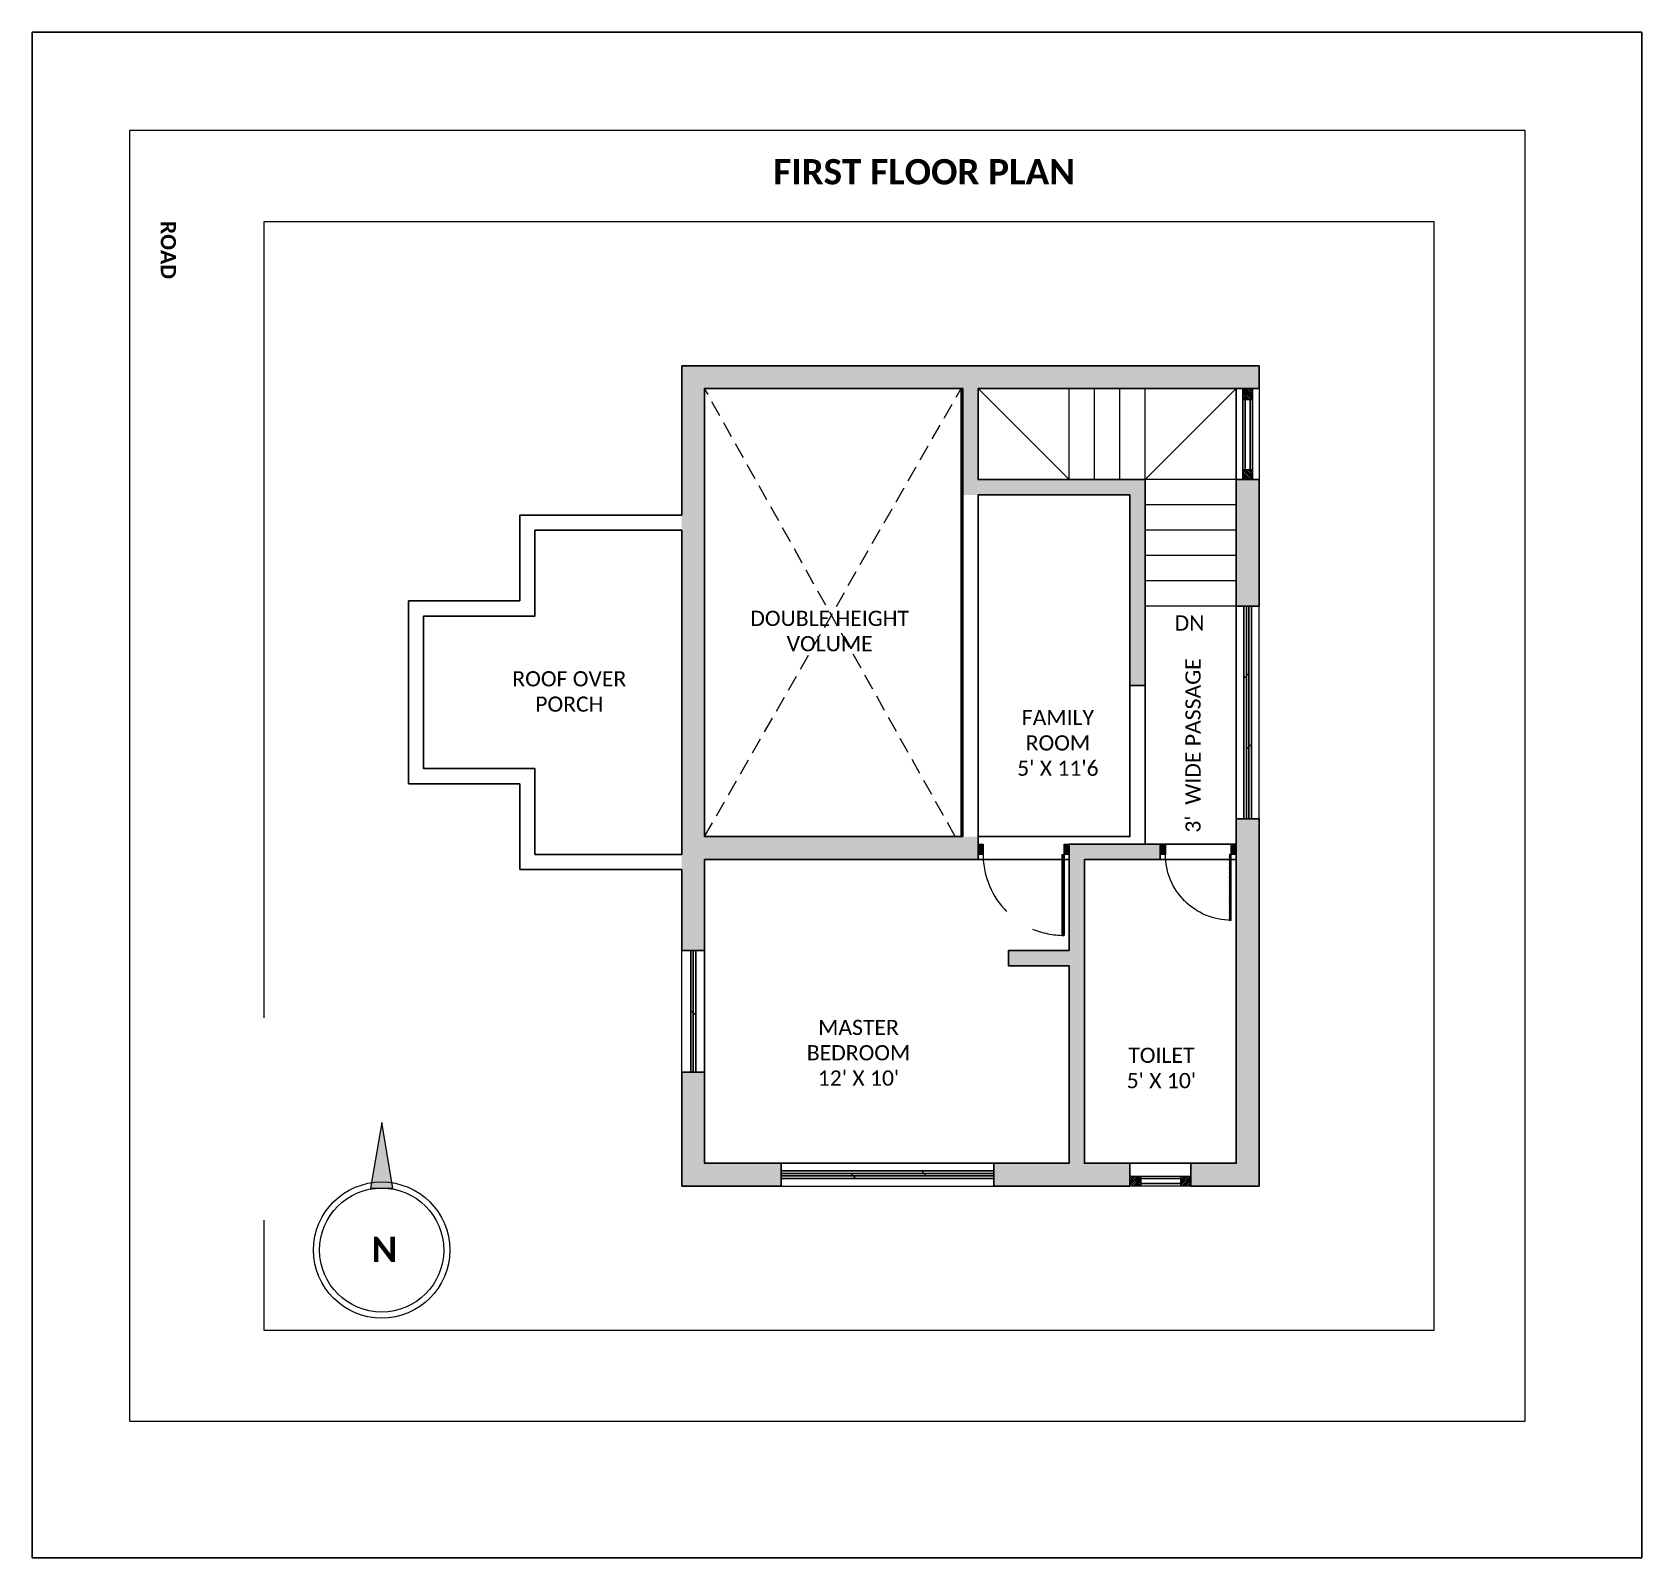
# Model space of a CAD drawing. Header units: inches. Extents: x 157 to 793, y 185 to 787.
import ezdxf

# ---------------------------------------------------------------- set-up
doc = ezdxf.new("R2010")
doc.units = ezdxf.units.IN
doc.linetypes.add('HIDDEN', pattern=[9.525, 6.35, -3.175])
doc.linetypes.add('HIDDEN2', pattern=[0.1875, 0.125, -0.0625])
for name, color, linetype, lineweight in [('A-wall_Partheight', 2, 'Continuous', 20), ('A-window frame', 252, 'Continuous', 25), ('A_Door_flush and sliding door', 38, 'Continuous', 20), ('A_Glaze_window and louvers', 141, 'Continuous', 30), ('A_text', 7, 'Continuous', 25), ('DIM PLAN', 8, 'Continuous', 18), ('H_Hatch', 8, 'Continuous', 9), ('L_vegetation_shrubs and groundcover', 3, 'Continuous', 13)]:
    doc.layers.add(name, color=color, linetype=linetype, lineweight=lineweight)
for name, color, linetype in [('A_hatch wall', 253, 'Continuous'), ('PP-OUTER', 2, 'Continuous'), ('PP-ROOM1', 3, 'Continuous'), ('PP-ROOM2', 3, 'Continuous'), ('PP-ROOM3', 3, 'Continuous'), ('PP-ROOM4', 3, 'Continuous'), ('PP-ROOM5', 3, 'Continuous'), ('PP-TOILET', 3, 'Continuous'), ('PP-Wall', 253, 'Continuous')]:
    doc.layers.add(name, color=color, linetype=linetype)
doc.styles.get("Standard").update_dxf_attribs({"font": 'arial.ttf'})

# ---------------------------------------------------------------- blocks, each defined once
blk = doc.blocks.new('A$C41C6701B')
at = {"layer": 'A-wall_Partheight', "linetype": 'Continuous'}
blk.add_lwpolyline([(9, 84), (9, 0), (0, 0), (0, 84)], close=True, dxfattribs=at)
at = {"layer": 'A-window frame', "linetype": 'Continuous'}
for p, q in [((3, 0), (3, 84)), ((4, 0), (4, 84)), ((5, 0), (5, 84)), ((6, 0), (6, 84))]:
    blk.add_line(p, q, dxfattribs=at)
at = {"layer": 'A_Glaze_window and louvers', "ltscale": 10}
for points in [[(5, 84), (6, 84), (6, 56), (5, 56)], [(5, 57), (4, 57), (4, 28), (5, 28)], [(4, 29), (3, 29), (3, 0), (4, 0)]]:
    blk.add_lwpolyline(points, close=True, dxfattribs=at)
blk = doc.blocks.new('A$C4C475DD6')
at = {"layer": 'A-wall_Partheight', "linetype": 'Continuous'}
blk.add_lwpolyline([(0, 9), (48, 9), (48, 0), (0, 0)], close=True, dxfattribs=at)
at = {"layer": 'A-window frame', "ltscale": 10}
for p, q in [((48, 5.5), (0, 5.5)), ((48, 4.5), (0, 4.5)), ((48, 3.5), (0, 3.5))]:
    blk.add_line(p, q, dxfattribs=at)
at = {"layer": 'A_Glaze_window and louvers', "ltscale": 10}
for points in [[(0, 5.5), (24, 5.5), (24, 4.5), (0, 4.5)], [(23, 4.5), (48, 4.5), (48, 3.5), (23, 3.5)]]:
    blk.add_lwpolyline(points, close=True, dxfattribs=at)
blk = doc.blocks.new('A$C341425F2')
at = {"layer": 'H_Hatch', "linetype": 'Continuous', "lineweight": 0, "ltscale": 0.13}
h = blk.add_hatch(dxfattribs=at)
h.set_pattern_fill('ANSI31', color=256, scale=3.913043, angle=180, style=0)
h.set_pattern_definition([(225, (7117.44803, 20506.42627), (0.345867447, -0.345867447), [])])
h.paths.add_polyline_path([(0, 2.53), (0, 6.46), (3.91, 6.46), (3.91, 2.53)])
h = blk.add_hatch(dxfattribs=at)
h.set_pattern_fill('ANSI31', color=256, scale=3.913043, angle=180, style=0)
h.set_pattern_definition([(225, (7120.50406, 20506.42675), (0.345867447, -0.345867447), [])])
h.paths.add_polyline_path([(31.67, 2.54), (31.67, 6.46), (36, 6.46), (36, 2.54)])
at = {"layer": 'A-wall_Partheight', "linetype": 'Continuous'}
blk.add_lwpolyline([(0, 9), (36, 9), (36, 0), (0, 0)], close=True, dxfattribs=at)
at = {"layer": 'A-window frame', "linetype": 'Continuous', "lineweight": 30}
for points in [[(3.91, 2.53), (0, 2.53), (0, 6.46), (3.91, 6.46)], [(36, 2.54), (31.67, 2.54), (31.67, 6.46), (36, 6.46)]]:
    blk.add_lwpolyline(points, close=True, dxfattribs=at)
at = {"layer": 'A-window frame', "linetype": 'Continuous'}
blk.add_lwpolyline([(3.91, 2.53), (31.67, 2.53), (31.67, 6.45), (3.91, 6.46)], close=True, dxfattribs=at)
at = {"layer": 'A_Glaze_window and louvers', "linetype": 'Continuous', "ltscale": 0.13}
blk.add_lwpolyline([(3.91, 3.51), (31.67, 3.51), (31.67, 5.48), (3.91, 5.47)], close=True, dxfattribs=at)
blk = doc.blocks.new('A$C48944FFE')
at = {"layer": 'H_Hatch', "linetype": 'Continuous', "lineweight": 0, "ltscale": 0.13}
h = blk.add_hatch(dxfattribs=at)
h.set_pattern_fill('ANSI31', color=256, scale=100, angle=90, style=0)
h.set_pattern_definition([(45, (-20503.71083, -7094.74785), (0.345930612, -0.345930612), [])])
h.paths.add_polyline_path([(0, 20.09), (0.01, 24), (3.93, 24), (3.93, 20.09)])
h = blk.add_hatch(dxfattribs=at)
h.set_pattern_fill('ANSI31', color=256, scale=100, angle=90, style=0)
h.set_pattern_definition([(45, (-20503.71083, -7085.79786), (0.345930612, -0.345930612), [])])
h.paths.add_polyline_path([(0, 4.33), (0.01, 0), (3.93, 0), (3.93, 4.33)])
at = {"layer": 'A-wall_Partheight', "linetype": 'Continuous'}
blk.add_lwpolyline([(3.94, 24), (0.01, 24), (0.01, 0), (3.94, 0)], close=True, dxfattribs=at)
at = {"layer": 'A-wall_Partheight'}
for points in [[(0.01, 24), (0.01, 0), (9.01, 0), (9.01, 24)], [(0.01, 20.09), (0.01, 4.33), (3.92, 4.33), (3.92, 20.09)]]:
    blk.add_lwpolyline(points, close=True, dxfattribs=at)
at = {"layer": 'A-window frame', "linetype": 'Continuous', "lineweight": 20, "ltscale": 0.13}
blk.add_lwpolyline([(3.93, 20.09), (3.93, 24), (0.01, 24), (0, 20.09)], close=True, dxfattribs=at)
at = {"layer": 'A-window frame', "linetype": 'Continuous', "lineweight": 18, "ltscale": 0.13}
blk.add_lwpolyline([(3.93, 0), (3.93, 4.33), (0, 4.33), (0.01, 0)], close=True, dxfattribs=at)
at = {"layer": 'A-window frame', "linetype": 'Continuous', "lineweight": 18}
blk.add_lwpolyline([(3.92, 4.33), (0, 4.33), (0.01, 0), (3.93, 0)], close=True, dxfattribs=at)
at = {"layer": 'A_Glaze_window and louvers', "linetype": 'Continuous', "ltscale": 0.13}
blk.add_lwpolyline([(2.95, 4.33), (2.95, 20.09), (0.98, 20.09), (0.98, 4.33)], close=True, dxfattribs=at)
blk = doc.blocks.new('door900')
at = {"layer": 'H_Hatch', "linetype": 'Continuous'}
h = blk.add_hatch(dxfattribs=at)
h.set_pattern_fill('ANSI31', color=256)
h.paths.add_polyline_path([(-50, 0), (-68, 0), (-68, -800, 0.005626), (-50, -800)])
h.paths.add_polyline_path([(0, 100), (-50, 100), (-50, 0), (0, 0)])
h.paths.add_polyline_path([(-850, 100), (-900, 100), (-900, 0), (-850, 0)])
at = {"layer": 'A_Door_flush and sliding door', "linetype": 'Continuous'}
for points in [[(-900, 0), (-900, 100), (-850, 100), (-850, 0), (-900, 0)], [(-50, 0), (-50, 100), (0, 100), (0, 0), (-50, 0)]]:
    blk.add_lwpolyline(points, dxfattribs=at)
blk.add_lwpolyline([(-68, 0), (-50, 0), (-50, -800), (-68, -800)], close=True, dxfattribs=at)
at = {"layer": 'H_Hatch', "linetype": 'HIDDEN2', "ltscale": 5000}
blk.add_arc((-50, 0), 800, 180, 270, dxfattribs=at)
blk = doc.blocks.new('A$C46094C49')
at = {"layer": 'H_Hatch', "linetype": 'Continuous'}
h = blk.add_hatch(dxfattribs=at)
h.set_pattern_fill('ANSI31', color=256, scale=0.05)
h.paths.add_polyline_path([(28, 0), (30, 0), (30, 4), (28, 4)])
h.paths.add_polyline_path([(28, 30, 0.006924), (27.28, 29.99), (27.28, 4), (28, 4)])
h.paths.add_polyline_path([(2, 4), (0, 4), (0, 0), (2, 0)])
at = {"layer": 'A_Door_flush and sliding door', "linetype": 'Continuous'}
blk.add_lwpolyline([(28, 30), (28, 4), (27.28, 4), (27.28, 30)], close=True, dxfattribs=at)
for points in [[(0, 4), (0, 0), (2, 0), (2, 4), (0, 4)], [(28, 4), (28, 0), (30, 0), (30, 4), (28, 4)]]:
    blk.add_lwpolyline(points, dxfattribs=at)
at = {"layer": 'H_Hatch', "linetype": 'HIDDEN2', "ltscale": 500}
blk.add_arc((28, 4), 26, 90, 180, dxfattribs=at)

msp = doc.modelspace()

# ---------------------------------------------------------------- hatches: boundary and pattern name
at = {"layer": 'A-wall_Partheight'}
h = msp.add_hatch(color=256, dxfattribs=at)
h.dxf.hatch_style = 1
h.paths.add_polyline_path([(290.58, 330.79), (299.49, 330.79), (296.57, 347.97, 0.027706), (293.59, 347.97)])
h.paths.add_polyline_path([(293.59, 347.97, -0.027706), (296.57, 347.97), (295.1, 356.61)])
at = {"layer": 'A_hatch wall'}
h = msp.add_hatch(color=250, dxfattribs=at)
h.dxf.hatch_style = 1
h.paths.add_polyline_path([(413.59, 424.57), (422.59, 424.57), (422.59, 460.57), (466.24, 460.57, -0.000934), (467.59, 460.57, -0.000934), (468.94, 460.57), (530.59, 460.57), (530.59, 469.57), (422.59, 469.57), (422.59, 646.57), (524.59, 646.57), (524.59, 604.57), (590.59, 604.57), (590.59, 529.25), (596.59, 529.25), (596.59, 610.57), (530.59, 610.57), (530.59, 646.57), (641.59, 646.57), (641.59, 655.57), (413.59, 655.57)])
h.paths.add_polyline_path([(632.59, 610.57), (632.59, 560.57), (641.59, 560.57), (641.59, 610.57)])
h.paths.add_polyline_path([(632.59, 476.57), (632.59, 340.57), (614.59, 340.57), (614.59, 331.57), (641.59, 331.57), (641.59, 476.57)])
h.paths.add_polyline_path([(566.59, 466.57), (566.59, 424.57), (542.59, 424.57), (542.59, 418.57), (566.59, 418.57), (566.59, 340.57), (542.59, 340.57), (536.77, 340.57), (536.77, 331.57), (590.58, 331.57), (590.59, 340.57), (572.59, 340.57), (572.59, 460.57), (602.59, 460.57), (602.59, 466.57)])
h.paths.add_polyline_path([(422.59, 376.57), (413.59, 376.57), (413.59, 331.57), (452.77, 331.57), (452.77, 340.57), (422.59, 340.57)])
h.paths.add_polyline_path([(277.39, 287.09), (292.76, 287.09), (292.76, 311.32), (277.39, 311.32)], flags=9)
h.paths.add_polyline_path([(203.8, 714.63), (203.8, 688.23), (218.34, 688.23), (218.34, 714.63)], flags=9)
h.paths.add_polyline_path([(344.69, 514.76), (393.19, 514.76), (393.19, 539.36), (344.69, 539.36)], flags=9)
h.paths.add_polyline_path([(606.68, 546.94), (621.59, 546.94), (621.59, 561.48), (606.68, 561.48)], flags=25)
h.paths.add_polyline_path([(544.35, 489.58), (579.86, 489.58), (579.86, 524.23), (544.35, 524.23)], flags=25)
h.paths.add_polyline_path([(587.74, 366.21), (618.46, 366.21), (618.46, 390.81), (587.74, 390.81)], flags=9)
h.paths.add_polyline_path([(461.23, 367.2), (505.53, 367.2), (505.53, 401.85), (461.23, 401.85)], flags=9)
h.paths.add_polyline_path([(438.45, 538.77), (504.8, 538.77), (504.8, 563.37), (438.45, 563.37)], flags=25)
h.paths.add_polyline_path([(622.53, 469.28), (622.53, 541.87), (607.99, 541.87), (607.99, 469.28)], flags=25)

# ---------------------------------------------------------------- linework, layer by layer
at = {"layer": 'A-wall_Partheight', "ltscale": 10}
for p, q in [((566.59, 610.57), (530.59, 646.57)), ((566.59, 610.57), (566.59, 646.57)), ((576.59, 610.57), (576.59, 646.57)), ((586.59, 610.57), (586.59, 646.57)), ((596.59, 610.57), (596.59, 646.57)), ((596.59, 610.57), (632.59, 646.57)), ((632.59, 610.57), (596.59, 610.57)), ((632.59, 600.57), (596.59, 600.57)), ((632.59, 590.57), (596.59, 590.57)), ((632.59, 580.57), (596.59, 580.57)), ((632.59, 570.57), (596.59, 570.57)), ((632.59, 560.57), (596.59, 560.57))]:
    msp.add_line(p, q, dxfattribs=at)
at = {"layer": 'A-wall_Partheight'}
for p, q in [((295.1, 356.61), (290.58, 330.79)), ((299.49, 330.79), (295.1, 356.61)), ((290.58, 330.79), (299.49, 330.79))]:
    msp.add_line(p, q, dxfattribs=at)
at = {"layer": 'A-wall_Partheight', "ltscale": 10}
msp.add_lwpolyline([(614.59, 610.57, 0, 3, 0), (614.59, 605.45, 0, 0, 0), (614.59, 560.57, 0, 0, 0)], format="xyseb", dxfattribs=at)
at = {"layer": 'A-wall_Partheight'}
for radius in [26.9, 24.5]:
    msp.add_circle((295.04, 306.29), radius, dxfattribs=at)
at = {"layer": 'DIM PLAN'}
msp.add_lwpolyline([(248.59, 398.07), (248.59, 712.57), (710.59, 712.57), (710.59, 274.57), (248.59, 274.57), (248.59, 318.07)], dxfattribs=at)
at = {"layer": 'H_Hatch', "linetype": 'HIDDEN'}
for p, q in [((422.59, 469.57), (523.88, 646.57)), ((521.59, 469.57), (422.59, 646.57))]:
    msp.add_line(p, q, dxfattribs=at)
at = {"layer": 'L_vegetation_shrubs and groundcover', "ltscale": 10}
msp.add_lwpolyline([(195.59, 748.57), (746.59, 748.57), (746.59, 238.57), (195.59, 238.57)], close=True, dxfattribs=at)
at = {"layer": 'PP-OUTER'}
msp.add_lwpolyline([(156.99, 787.3), (792.78, 787.3), (792.78, 184.74), (156.99, 184.74)], close=True, dxfattribs=at)
at = {"layer": 'PP-ROOM1'}
msp.add_lwpolyline([(413.59, 590.57), (355.59, 590.57), (355.59, 556.69), (311.59, 556.69), (311.59, 496.46), (355.59, 496.46), (355.59, 462.57), (413.59, 462.57)], close=True, dxfattribs=at)
at = {"layer": 'PP-ROOM2'}
msp.add_lwpolyline([(523.88, 646.57), (422.59, 646.57), (422.59, 469.57), (523.88, 469.57)], close=True, dxfattribs=at)
at = {"layer": 'PP-ROOM3'}
msp.add_lwpolyline([(596.59, 610.57), (596.59, 466.57), (632.59, 466.57), (632.59, 646.57), (530.59, 646.57), (530.59, 610.57)], close=True, dxfattribs=at)
at = {"layer": 'PP-ROOM4'}
msp.add_lwpolyline([(590.59, 604.57), (530.59, 604.57), (530.59, 469.57), (590.59, 469.57)], close=True, dxfattribs=at)
at = {"layer": 'PP-ROOM5'}
msp.add_lwpolyline([(422.59, 460.57), (566.59, 460.57), (566.59, 424.57), (542.59, 424.57), (542.59, 418.57), (566.59, 418.57), (566.59, 340.57), (422.59, 340.57)], close=True, dxfattribs=at)
at = {"layer": 'PP-TOILET'}
msp.add_lwpolyline([(572.59, 460.57), (632.59, 460.57), (632.59, 340.57), (572.59, 340.57)], close=True, dxfattribs=at)
at = {"layer": 'PP-Wall', "ltscale": 10}
for p, q in [((641.59, 655.57), (413.59, 655.57)), ((641.59, 646.57), (641.59, 655.57)), ((422.59, 469.57), (422.59, 646.57)), ((422.59, 646.57), (524.59, 646.57)), ((524.59, 646.57), (524.59, 469.57)), ((530.59, 610.57), (530.59, 646.57)), ((530.59, 646.57), (641.59, 646.57)), ((596.59, 610.57), (530.59, 610.57)), ((596.59, 529.25), (596.59, 610.57)), ((632.59, 610.57), (632.59, 560.57)), ((641.59, 610.57), (632.59, 610.57)), ((641.59, 560.57), (641.59, 610.57)), ((530.59, 604.57), (590.59, 604.57)), ((530.59, 604.57), (530.59, 469.57)), ((590.59, 604.57), (590.59, 529.25)), ((413.59, 596.57), (349.59, 596.57)), ((349.59, 596.57), (349.59, 562.69)), ((413.59, 590.57), (355.59, 590.57)), ((355.59, 590.57), (355.59, 556.69)), ((349.59, 562.69), (305.59, 562.69)), ((305.59, 562.69), (305.59, 490.46)), ((632.59, 560.57), (641.59, 560.57)), ((355.59, 556.69), (311.59, 556.69)), ((311.59, 556.69), (311.59, 496.46)), ((590.59, 529.25), (596.59, 529.25)), ((311.59, 496.46), (355.59, 496.46)), ((355.59, 496.46), (355.59, 462.57)), ((305.59, 490.46), (349.59, 490.46)), ((349.59, 490.46), (349.59, 456.57)), ((632.59, 340.57), (632.59, 476.57)), ((632.59, 476.57), (641.59, 476.57)), ((641.59, 476.57), (641.59, 331.57)), ((524.59, 469.57), (422.59, 469.57)), ((530.59, 460.57), (530.59, 469.57)), ((566.59, 424.57), (566.59, 466.57)), ((566.59, 466.57), (602.59, 466.57)), ((602.59, 466.57), (602.59, 460.57)), ((355.59, 462.57), (413.59, 462.57)), ((422.59, 424.57), (422.59, 460.57)), ((422.59, 460.57), (530.59, 460.57)), ((602.59, 460.57), (572.59, 460.57)), ((572.59, 460.57), (572.59, 340.57)), ((349.59, 456.57), (413.59, 456.57)), ((413.59, 456.57), (413.59, 424.57)), ((413.59, 424.57), (422.59, 424.57)), ((566.59, 424.57), (542.59, 424.57)), ((542.59, 424.57), (542.59, 418.57)), ((542.59, 418.57), (566.59, 418.57)), ((566.59, 340.57), (566.59, 418.57)), ((422.59, 376.57), (413.59, 376.57)), ((413.59, 376.57), (413.59, 331.57)), ((422.59, 340.57), (422.59, 376.57)), ((452.77, 340.57), (422.59, 340.57)), ((452.77, 331.57), (452.77, 340.57)), ((536.77, 331.57), (536.77, 340.57)), ((536.77, 340.57), (566.59, 340.57)), ((572.59, 340.57), (590.59, 340.57)), ((590.59, 340.57), (590.58, 331.57)), ((614.59, 331.57), (614.59, 340.57)), ((614.59, 340.57), (632.59, 340.57)), ((413.59, 331.57), (452.77, 331.57)), ((536.77, 331.57), (590.58, 331.57)), ((641.59, 331.57), (614.59, 331.57))]:
    msp.add_line(p, q, dxfattribs=at)
at = {"layer": 'PP-Wall'}
for p, q in [((413.59, 596.57), (413.59, 655.57)), ((413.59, 462.57), (413.59, 590.57))]:
    msp.add_line(p, q, dxfattribs=at)

# ---------------------------------------------------------------- block references
at = {"layer": 'A_Door_flush and sliding door', "color": 32, "xscale": 0.0399999999999997, "yscale": 0.0399999999999997, "zscale": 0.0399999999999997}
msp.add_blockref('door900', (566.59, 462.57), dxfattribs=at)
at = {"layer": 'A_Door_flush and sliding door', "ltscale": 10, "xscale": -1, "rotation": 180}
msp.add_blockref('A$C46094C49', (602.59, 466.57), dxfattribs=at)
at = {"layer": 'A_Glaze_window and louvers', "linetype": 'Continuous', "rotation": 90}
for name, p in [('A$C341425F2', (641.59, 610.57)), ('A$C4C475DD6', (422.59, 376.57))]:
    msp.add_blockref(name, p, dxfattribs=at)
at = {"layer": 'A_Glaze_window and louvers', "linetype": 'Continuous', "xscale": -1}
msp.add_blockref('A$C41C6701B', (641.59, 476.57), dxfattribs=at)
at = {"layer": 'A_Glaze_window and louvers', "linetype": 'Continuous', "xscale": -1, "rotation": 270}
msp.add_blockref('A$C41C6701B', (452.77, 331.57), dxfattribs=at)
at = {"layer": 'A_Glaze_window and louvers', "xscale": -1, "rotation": 270}
msp.add_blockref('A$C48944FFE', (590.59, 331.57), dxfattribs=at)

# ---------------------------------------------------------------- texts
at = {"layer": 'A_text', "linetype": 'Continuous'}
for s, width, insert, char_height, attachment_point in [('{\\fCalibri|b1|i0|c0|p34;FIRST FLOOR PLAN }', 361.3909, (568.87, 737.18), 10, 3), ('\\pxqc;{\\fCalibri|b0|i0|c0|p34;DOUBLE HEIGHT VOLUME}', 67.7141, (438.13, 542.72), 6, 7), ('\\pxqc;{\\fCalibri|b0|i0|c0|p34;DN}', 11.4824, (619.88, 550.95), 6, 9), ('\\pxqc;{\\fCalibri|b0|i0|c0|p34;ROOF OVER\\PPORCH}', 63.329, (337.49, 534.92), 6, 1), ("\\pxqc;{\\fCalibri|b0|i0|c0|p34;FAMILY \\PROOM\\P5' X 11'6}", 70.264, (597.28, 493.53), 6, 9), ("\\pxqc;{\\fCalibri|b0|i0|c0|p34;MASTER\\PBEDROOM\\P12' X 10'}", 70.264, (518.51, 371.15), 6, 9), ("\\pxqc;{\\fCalibri|b0|i0|c0|p34;TOILET\\P5' X 10'}", 42.5923, (624.31, 370.16), 6, 9)]:
    msp.add_mtext_dynamic_manual_height_columns(s, width=width, gutter_width=1, heights=[0], dxfattribs=dict(at, insert=insert, char_height=char_height, attachment_point=attachment_point))
for s, width, insert, char_height, attachment_point, rotation in [('\\pxqc;{\\fCalibri|b1|i0|c0|p34;ROAD}', 4173.5521, (207.73, -1385.5), 6, 9, 270), ("\\pxqc;{\\fCalibri|b0|i0|c0|p34;3'  WIDE PASSAGE}", 70.264, (618.57, 540.7), 6, 9, 90), ('{\\fCalibri|b1|i0|c0|p34;N}', 15.4789, (291.02, 301.55), 10, 3, 180)]:
    msp.add_mtext_dynamic_manual_height_columns(s, width=width, gutter_width=1, heights=[0], dxfattribs=dict(at, insert=insert, char_height=char_height, attachment_point=attachment_point, rotation=rotation))

doc.saveas('drawing.dxf')
